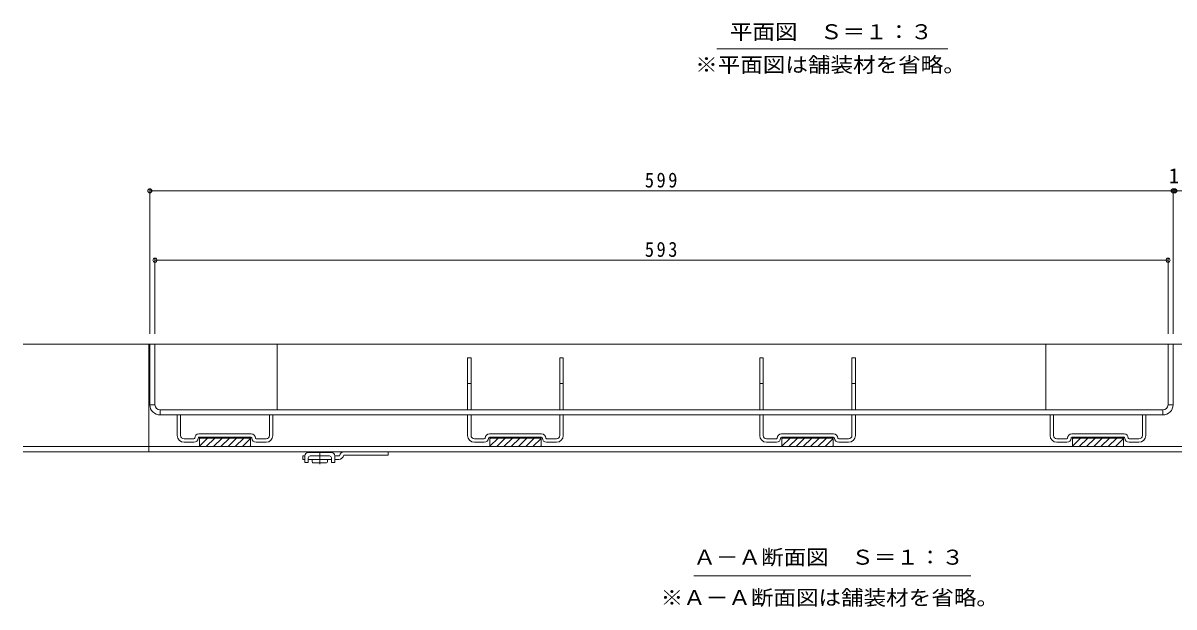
# Model space of a CAD drawing. Units: millimetres at full size, sheet at 1:3; details may follow other scales. Extents: x -1117 to 1162, y -824 to 816.
# Drawn here: x -1081 to -408, y -517 to -175 of the extents above; entities that cross this region are included whole.
import ezdxf
from ezdxf.enums import TextEntityAlignment as Align

# ---------------------------------------------------------------- set-up
doc = ezdxf.new("R2010")
doc.units = ezdxf.units.MM
doc.header["$LTSCALE"] = 3
doc.header["$PDMODE"] = 32
doc.header["$PDSIZE"] = 2.4
doc.linetypes.add('CHAIN1', pattern=[8, 5, -1, 1, -1])
for name, color, linetype, lineweight in [('4-1', 2, 'Continuous', 9), ('4-2', 3, 'Continuous', 9), ('4-3', 4, 'Continuous', 9), ('4-4', 7, 'Continuous', 9), ('4-5', 7, 'Continuous', 9), ('4-8', 6, 'Continuous', 9), ('4-C', 2, 'Continuous', 9)]:
    doc.layers.add(name, color=color, linetype=linetype, lineweight=lineweight)
doc.styles.add('ＭＳ ゴシック', font='')
doc.styles.get('ＭＳ ゴシック').set_extended_font_data('MS Gothic')

msp = doc.modelspace()

# ---------------------------------------------------------------- linework, layer by layer
at = {"layer": '4-1'}
for p, q in [((-158.008, -363.119), (-1081.252, -363.119)), ((-1007.508, -363.119), (-1007.508, -426.119)), ((-158.008, -423.119), (-1081.252, -423.119)), ((-158.008, -426.119), (-1081.252, -426.119))]:
    msp.add_line(p, q, dxfattribs=at)
at = {"layer": '4-2'}
for p, q in [((-1004.008, -363.119), (-1007.008, -363.119)), ((-1007.008, -398.619), (-1007.008, -363.119)), ((-1004.008, -398.619), (-1004.008, -363.119)), ((-411.008, -363.119), (-408.008, -363.119)), ((-411.008, -398.619), (-411.008, -363.119)), ((-408.008, -398.619), (-408.008, -363.119)), ((-1004.008, -398.619), (-1007.008, -398.619)), ((-1001.008, -401.619), (-1001.008, -404.619)), ((-414.008, -401.619), (-1001.008, -401.619)), ((-414.008, -401.619), (-414.008, -404.619)), ((-411.008, -398.619), (-408.008, -398.619)), ((-414.008, -404.619), (-1001.008, -404.619))]:
    msp.add_line(p, q, dxfattribs=at)
for centre, radius, start, end in [((-1001.008, -398.619), 6, 180, 270), ((-1001.008, -398.619), 3, 180, 270), ((-414.008, -398.619), 3, 270, 0), ((-414.008, -398.619), 6, 270, 0)]:
    msp.add_arc(centre, radius, start, end, dxfattribs=at)
at = {"layer": '4-3'}
for p, q in [((-821.008, -371.119), (-819.008, -371.119)), ((-821.008, -401.619), (-821.008, -371.119)), ((-819.008, -401.619), (-819.008, -371.119)), ((-767.008, -371.119), (-765.008, -371.119)), ((-767.008, -401.619), (-767.008, -371.119)), ((-765.008, -401.619), (-765.008, -371.119)), ((-650.008, -371.119), (-648.008, -371.119)), ((-650.008, -401.619), (-650.008, -371.119)), ((-648.008, -401.619), (-648.008, -371.119)), ((-596.008, -371.119), (-594.008, -371.119)), ((-596.008, -401.619), (-596.008, -371.119)), ((-594.008, -401.619), (-594.008, -371.119)), ((-819.008, -386.119), (-821.008, -386.119)), ((-765.008, -386.119), (-767.008, -386.119)), ((-648.008, -386.119), (-650.008, -386.119)), ((-594.008, -386.119), (-596.008, -386.119)), ((-991.008, -416.619), (-991.008, -404.619)), ((-989.008, -416.619), (-989.008, -404.619)), ((-937.008, -416.619), (-937.008, -404.619)), ((-935.008, -416.619), (-935.008, -404.619)), ((-821.008, -416.619), (-821.008, -404.619)), ((-819.008, -416.619), (-819.008, -404.619)), ((-767.008, -416.619), (-767.008, -404.619)), ((-765.008, -416.619), (-765.008, -404.619)), ((-650.008, -416.619), (-650.008, -404.619)), ((-648.008, -416.619), (-648.008, -404.619)), ((-596.008, -416.619), (-596.008, -404.619)), ((-594.008, -416.619), (-594.008, -404.619)), ((-480.008, -416.619), (-480.008, -404.619)), ((-478.008, -416.619), (-478.008, -404.619)), ((-426.008, -416.619), (-426.008, -404.619)), ((-424.008, -416.619), (-424.008, -404.619)), ((-947.758, -415.619), (-978.258, -415.619)), ((-947.758, -417.619), (-978.258, -417.619)), ((-978.008, -417.619), (-978.008, -423.119)), ((-978.008, -417.719), (-948.008, -417.719)), ((-948.008, -417.619), (-948.008, -423.119)), ((-777.758, -415.619), (-808.258, -415.619)), ((-777.758, -417.619), (-808.258, -417.619)), ((-808.008, -417.619), (-808.008, -423.119)), ((-808.008, -417.719), (-778.008, -417.719)), ((-778.008, -417.619), (-778.008, -423.119)), ((-606.758, -415.619), (-637.258, -415.619)), ((-606.758, -417.619), (-637.258, -417.619)), ((-637.008, -417.619), (-637.008, -423.119)), ((-637.008, -417.719), (-607.008, -417.719)), ((-607.008, -417.619), (-607.008, -423.119)), ((-436.758, -415.619), (-467.258, -415.619)), ((-436.758, -417.619), (-467.258, -417.619)), ((-467.008, -417.619), (-467.008, -423.119)), ((-467.008, -417.719), (-437.008, -417.719)), ((-437.008, -417.619), (-437.008, -423.119)), ((-981.258, -418.619), (-987.008, -418.619)), ((-981.258, -420.619), (-987.008, -420.619)), ((-978.008, -417.819), (-948.008, -417.819)), ((-978.008, -417.919), (-948.008, -417.919)), ((-978.008, -418.019), (-948.008, -418.019)), ((-973.207, -418.119), (-978.008, -422.92)), ((-977.45, -418.119), (-978.008, -418.677)), ((-978.008, -418.119), (-948.008, -418.119)), ((-948.008, -423.119), (-978.008, -423.119)), ((-968.965, -418.119), (-973.965, -423.119)), ((-964.722, -418.119), (-969.722, -423.119)), ((-960.479, -418.119), (-965.479, -423.119)), ((-956.237, -418.119), (-961.237, -423.119)), ((-951.994, -418.119), (-956.994, -423.119)), ((-948.008, -418.376), (-952.751, -423.119)), ((-948.008, -422.619), (-948.509, -423.119)), ((-939.008, -418.619), (-944.758, -418.619)), ((-939.008, -420.619), (-944.758, -420.619)), ((-811.258, -418.619), (-817.008, -418.619)), ((-811.258, -420.619), (-817.008, -420.619)), ((-808.008, -417.819), (-778.008, -417.819)), ((-808.008, -417.919), (-778.008, -417.919)), ((-808.008, -418.019), (-778.008, -418.019)), ((-803.207, -418.119), (-808.008, -422.92)), ((-807.45, -418.119), (-808.008, -418.677)), ((-808.008, -418.119), (-778.008, -418.119)), ((-778.008, -423.119), (-808.008, -423.119)), ((-798.965, -418.119), (-803.965, -423.119)), ((-794.722, -418.119), (-799.722, -423.119)), ((-790.479, -418.119), (-795.479, -423.119)), ((-786.237, -418.119), (-791.237, -423.119)), ((-781.994, -418.119), (-786.994, -423.119)), ((-778.008, -418.376), (-782.751, -423.119)), ((-778.008, -422.619), (-778.509, -423.119)), ((-769.008, -418.619), (-774.758, -418.619)), ((-769.008, -420.619), (-774.758, -420.619)), ((-640.258, -418.619), (-646.008, -418.619)), ((-640.258, -420.619), (-646.008, -420.619)), ((-637.008, -417.819), (-607.008, -417.819)), ((-637.008, -417.919), (-607.008, -417.919)), ((-637.008, -418.019), (-607.008, -418.019)), ((-632.207, -418.119), (-637.008, -422.92)), ((-636.45, -418.119), (-637.008, -418.677)), ((-637.008, -418.119), (-607.008, -418.119)), ((-607.008, -423.119), (-637.008, -423.119)), ((-627.965, -418.119), (-632.965, -423.119)), ((-623.722, -418.119), (-628.722, -423.119)), ((-619.479, -418.119), (-624.479, -423.119)), ((-615.237, -418.119), (-620.237, -423.119)), ((-610.994, -418.119), (-615.994, -423.119)), ((-607.008, -418.376), (-611.751, -423.119)), ((-607.008, -422.619), (-607.509, -423.119)), ((-598.008, -418.619), (-603.758, -418.619)), ((-598.008, -420.619), (-603.758, -420.619)), ((-470.258, -418.619), (-476.008, -418.619)), ((-470.258, -420.619), (-476.008, -420.619)), ((-467.008, -417.819), (-437.008, -417.819)), ((-467.008, -417.919), (-437.008, -417.919)), ((-467.008, -418.019), (-437.008, -418.019)), ((-462.207, -418.119), (-467.008, -422.92)), ((-466.45, -418.119), (-467.008, -418.677)), ((-467.008, -418.119), (-437.008, -418.119)), ((-437.008, -423.119), (-467.008, -423.119)), ((-457.965, -418.119), (-462.965, -423.119)), ((-453.722, -418.119), (-458.722, -423.119)), ((-449.479, -418.119), (-454.479, -423.119)), ((-445.237, -418.119), (-450.237, -423.119)), ((-440.994, -418.119), (-445.994, -423.119)), ((-437.008, -418.376), (-441.751, -423.119)), ((-437.008, -422.619), (-437.509, -423.119)), ((-428.008, -418.619), (-433.758, -418.619)), ((-428.008, -420.619), (-433.758, -420.619))]:
    msp.add_line(p, q, dxfattribs=at)
for centre, radius, start, end in [((-987.008, -416.619), 4, 180, 270), ((-987.008, -416.619), 2, 180, 270), ((-978.258, -418.119), 2.5, 90, 180), ((-978.258, -418.119), 0.5, 90, 180), ((-947.758, -418.119), 2.5, 0, 90), ((-947.758, -418.119), 0.5, 0, 90), ((-939.008, -416.619), 4, 270, 0), ((-939.008, -416.619), 2, 270, 0), ((-817.008, -416.619), 4, 180, 270), ((-817.008, -416.619), 2, 180, 270), ((-808.258, -418.119), 2.5, 90, 180), ((-808.258, -418.119), 0.5, 90, 180), ((-777.758, -418.119), 2.5, 0, 90), ((-777.758, -418.119), 0.5, 0, 90), ((-769.008, -416.619), 4, 270, 0), ((-769.008, -416.619), 2, 270, 0), ((-646.008, -416.619), 4, 180, 270), ((-646.008, -416.619), 2, 180, 270), ((-637.258, -418.119), 2.5, 90, 180), ((-637.258, -418.119), 0.5, 90, 180), ((-606.758, -418.119), 2.5, 0, 90), ((-606.758, -418.119), 0.5, 0, 90), ((-598.008, -416.619), 4, 270, 0), ((-598.008, -416.619), 2, 270, 0), ((-476.008, -416.619), 4, 180, 270), ((-476.008, -416.619), 2, 180, 270), ((-467.258, -418.119), 2.5, 90, 180), ((-467.258, -418.119), 0.5, 90, 180), ((-436.758, -418.119), 2.5, 0, 90), ((-436.758, -418.119), 0.5, 0, 90), ((-428.008, -416.619), 4, 270, 0), ((-428.008, -416.619), 2, 270, 0), ((-981.258, -418.119), 0.5, 270, 0), ((-981.258, -418.119), 2.5, 270, 0), ((-944.758, -418.119), 2.5, 180, 270), ((-944.758, -418.119), 0.5, 180, 270), ((-811.258, -418.119), 0.5, 270, 0), ((-811.258, -418.119), 2.5, 270, 0), ((-774.758, -418.119), 2.5, 180, 270), ((-774.758, -418.119), 0.5, 180, 270), ((-640.258, -418.119), 0.5, 270, 0), ((-640.258, -418.119), 2.5, 270, 0), ((-603.758, -418.119), 2.5, 180, 270), ((-603.758, -418.119), 0.5, 180, 270), ((-470.258, -418.119), 0.5, 270, 0), ((-470.258, -418.119), 2.5, 270, 0), ((-433.758, -418.119), 2.5, 180, 270), ((-433.758, -418.119), 0.5, 180, 270)]:
    msp.add_arc(centre, radius, start, end, dxfattribs=at)
at = {"layer": '4-4'}
for p, q in [((-1007.008, -272.497), (-1007.008, -357.119)), ((-1007.008, -273.397), (-408.008, -273.397)), ((-408.008, -272.497), (-408.008, -357.119)), ((-1004.008, -313.08), (-1004.008, -357.119)), ((-1004.008, -313.98), (-411.008, -313.98)), ((-411.008, -313.08), (-411.008, -357.119))]:
    msp.add_line(p, q, dxfattribs=at)
msp.add_lwpolyline([(-408.008, -273.397), (-407.008, -273.397), (-158.008, -273.397)], dxfattribs=at)
for p in [(-1007.008, -273.397), (-408.008, -273.397), (-407.008, -273.397), (-1004.008, -313.98), (-411.008, -313.98)]:
    msp.add_point(p, dxfattribs=at)
at = {"layer": '4-5'}
for p, q in [((-675.202, -190.221), (-539.814, -190.221)), ((-688.635, -498.87), (-526.381, -498.87))]:
    msp.add_line(p, q, dxfattribs=at)
at = {"layer": '4-8'}
for p, q in [((-1004.008, -363.119), (-1004.008, -398.619)), ((-932.508, -363.119), (-1004.008, -363.119)), ((-932.508, -363.119), (-932.508, -401.619)), ((-482.508, -363.119), (-482.508, -401.619)), ((-482.508, -363.119), (-411.008, -363.119)), ((-411.008, -363.119), (-411.008, -398.619)), ((-1001.008, -401.619), (-932.508, -401.619)), ((-414.008, -401.619), (-482.508, -401.619))]:
    msp.add_line(p, q, dxfattribs=at)
for centre, start, end in [((-1001.008, -398.619), 180, 270), ((-414.008, -398.619), 270, 0)]:
    msp.add_arc(centre, 3, start, end, dxfattribs=at)
at = {"layer": '4-C'}
for p, q in [((-917.508, -430.619), (-917.508, -428.619)), ((-916.258, -428.619), (-917.508, -428.619)), ((-916.258, -430.619), (-917.508, -430.619)), ((-916.258, -428.619), (-916.258, -432.419)), ((-900.758, -426.619), (-914.258, -426.619)), ((-914.258, -429.619), (-914.258, -432.419)), ((-900.758, -430.619), (-914.258, -430.619)), ((-913.258, -428.619), (-901.758, -428.619)), ((-912.008, -432.119), (-912.008, -430.619)), ((-903.008, -432.119), (-903.008, -430.619)), ((-900.758, -429.619), (-900.758, -432.419)), ((-898.758, -428.619), (-898.758, -432.419)), ((-896.008, -428.619), (-898.758, -428.619)), ((-896.467, -430.619), (-898.758, -430.619)), ((-867.508, -428.119), (-893.508, -428.119)), ((-867.508, -428.119), (-867.508, -426.119)), ((-916.258, -432.419), (-914.258, -432.419)), ((-903.508, -432.619), (-911.508, -432.619)), ((-900.758, -432.419), (-898.758, -432.419))]:
    msp.add_line(p, q, dxfattribs=at)
at = {"layer": '4-C', "linetype": 'CHAIN1'}
msp.add_line((-907.508, -426.161), (-907.508, -433.326), dxfattribs=at)
at = {"layer": '4-C'}
for centre, radius, start, end in [((-914.258, -428.619), 2, 90, 180), ((-913.258, -429.619), 1, 90, 180), ((-901.758, -429.619), 1, 0, 90), ((-900.758, -428.619), 2, 0, 90), ((-896.467, -427.619), 3, 270, 348.69007), ((-893.049, -429.119), 3, 90, 168.69007), ((-911.508, -432.119), 0.5, 180, 270), ((-903.508, -432.119), 0.5, 270, 0)]:
    msp.add_arc(centre, radius, start, end, dxfattribs=at)

# ---------------------------------------------------------------- texts
at = {"layer": '4-4', "color": 2, "style": 'ＭＳ ゴシック'}
msp.add_text('1', height=8.798, dxfattribs=at).set_placement((-410.508, -271.597), align=Align.BOTTOM_LEFT)
at = {"layer": '4-4', "color": 2, "char_height": 8.798, "attachment_point": 7, "style": 'ＭＳ ゴシック'}
for s, insert in [('\\T1.27;\\W0.9;599', (-717.258, -271.597)), ('\\T1.27;\\W0.9;593', (-717.258, -312.18))]:
    msp.add_mtext(s, dxfattribs=dict(at, insert=insert))
at = {"layer": '4-5', "color": 2, "style": 'ＭＳ ゴシック', "width": 1.1}
for s, p in [('平面図\u3000Ｓ＝１：３', (-667.531, -187.31)), ('※平面図は舗装材を省略。', (-687.781, -206.617)), ('Ａ－Ａ断面図\u3000Ｓ＝１：３', (-688.842, -494.914)), ('※Ａ－Ａ断面図は舗装材を省略。', (-708.008, -518.593))]:
    msp.add_text(s, height=8.798, dxfattribs=at).set_placement(p, align=Align.BOTTOM_LEFT)

doc.saveas('drawing.dxf')
